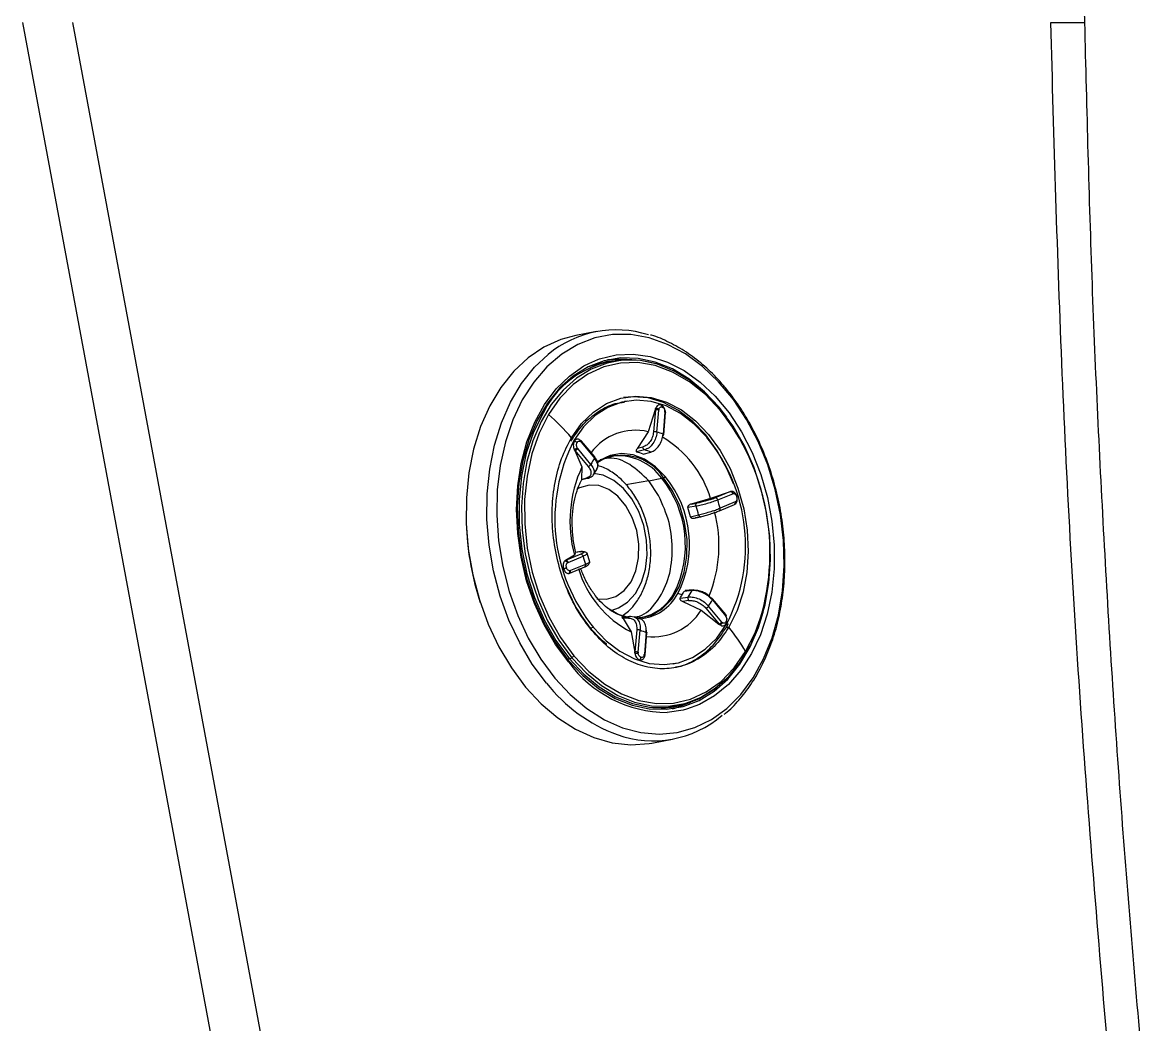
# Model space of a CAD drawing. Extents: x 400 to 501, y 484 to 634.
# Drawn here: x 406.534 to 411.379, y 544.406 to 548.739 of the extents above; entities that cross this region are included whole.
import ezdxf

# ---------------------------------------------------------------- set-up
doc = ezdxf.new("R2010")
doc.units = 0
doc.header["$MEASUREMENT"] = 0
doc.layers.add('DIM', color=3, linetype='Continuous')
doc.layers.add('GEOMETRY', color=3, linetype='Continuous', lineweight=25)

# ---------------------------------------------------------------- blocks, each defined once
blk = doc.blocks.new('2026 GRANDEE')
at = {"layer": 'GEOMETRY', "ltscale": 16}
for p, q in [((-43.8911, -48.1016), (-42.9154, -53.3418)), ((-42.7052, -53.3023), (-43.6735, -48.1016))]:
    blk.add_line(p, q, dxfattribs=at)
at = {"layer": 'GEOMETRY'}
for p, q in [((-41.4073, -49.4381), (-41.4973, -49.4548)), ((-41.4417, -49.5762), (-41.4015, -49.5588)), ((-41.337, -49.5642), (-41.3691, -49.5698)), ((-41.2747, -49.7387), (-41.287, -49.7407)), ((-41.1535, -49.7764), (-41.1848, -49.8714)), ((-41.153, -49.7763), (-41.1611, -49.872)), ((-41.1535, -49.7764), (-41.153, -49.7763)), ((-41.1463, -49.8732), (-41.1382, -49.7775)), ((-41.1118, -49.7864), (-41.1199, -49.8821)), ((-41.1168, -49.8844), (-41.1087, -49.7887)), ((-41.1115, -49.785), (-41.1114, -49.7866)), ((-41.1848, -49.8714), (-41.2306, -49.9428)), ((-41.5015, -49.9529), (-41.501, -49.9528)), ((-41.501, -49.9528), (-41.444, -50.0213)), ((-41.4322, -50.0124), (-41.4892, -49.9439)), ((-41.4734, -49.9173), (-41.4164, -49.9858)), ((-41.4157, -49.9804), (-41.4726, -49.9119)), ((-41.1999, -49.9499), (-41.2348, -49.9584)), ((-41.2306, -49.9428), (-41.2071, -49.9371)), ((-41.3456, -49.9776), (-41.3385, -49.9762)), ((-41.2053, -49.9684), (-41.1722, -49.9593)), ((-41.4707, -50.0229), (-41.4722, -50.0774)), ((-41.4212, -50.0583), (-41.4051, -50.0313)), ((-41.4722, -50.0774), (-41.4501, -50.0714)), ((-41.4479, -50.0731), (-41.472, -50.0796)), ((-41.1819, -50.0839), (-41.2805, -50.1006)), ((-41.182, -50.084), (-41.1257, -50.0726)), ((-41.1394, -50.1467), (-41.1819, -50.0839)), ((-40.8288, -50.1305), (-40.8939, -50.1577)), ((-40.8836, -50.1665), (-40.8185, -50.1393)), ((-40.8293, -50.1306), (-40.8288, -50.1305)), ((-40.8223, -50.1299), (-40.8264, -50.1298)), ((-40.8251, -50.1295), (-40.8259, -50.1297)), ((-40.9774, -50.1937), (-41.0132, -50.1995)), ((-40.9979, -50.1841), (-40.9738, -50.1802)), ((-40.808, -50.1748), (-40.8731, -50.202)), ((-41.0014, -50.2392), (-40.9663, -50.231)), ((-40.9841, -50.2452), (-40.9578, -50.2391)), ((-40.9564, -50.2388), (-40.98, -50.2443)), ((-40.8773, -50.2135), (-40.8764, -50.2132)), ((-41.475, -50.3898), (-41.4995, -50.3931)), ((-41.4772, -50.3901), (-41.499, -50.3931)), ((-41.5032, -50.4054), (-41.5419, -50.4278)), ((-41.5414, -50.4277), (-41.5419, -50.4278)), ((-41.4763, -50.4006), (-41.5414, -50.4277)), ((-41.5311, -50.4365), (-41.466, -50.4093)), ((-41.5001, -50.3962), (-41.5032, -50.4054)), ((-41.4364, -50.436), (-41.4483, -50.3962)), ((-41.5269, -50.4842), (-41.5285, -50.4845)), ((-41.5285, -50.4845), (-41.5273, -50.4843)), ((-41.5239, -50.4832), (-41.4588, -50.4561)), ((-41.4554, -50.4449), (-41.5205, -50.472)), ((-40.9941, -50.5582), (-41.0289, -50.5618)), ((-40.9891, -50.5548), (-41.0243, -50.5585)), ((-41.0465, -50.5915), (-41.0107, -50.5861)), ((-41.0096, -50.6014), (-41.0337, -50.605)), ((-40.8657, -50.6941), (-40.9227, -50.6255)), ((-40.9068, -50.5989), (-40.8498, -50.6675)), ((-40.8491, -50.6621), (-40.9061, -50.5935)), ((-41.339, -50.6462), (-41.3551, -50.637)), ((-40.9554, -50.6428), (-40.878, -50.7031)), ((-40.9344, -50.6344), (-40.8775, -50.703)), ((-40.8463, -50.6661), (-40.849, -50.6622)), ((-40.8775, -50.703), (-40.878, -50.7031)), ((-40.8477, -50.7187), (-40.8375, -50.7007)), ((-40.8353, -50.7164), (-40.8477, -50.7187)), ((-41.5253, -50.8534), (-41.5332, -50.8549)), ((-41.0909, -51.0641), (-41.0589, -51.0577)), ((-41.1692, -51.2175), (-41.0791, -51.2007))]:
    blk.add_line(p, q, dxfattribs=at)
at = {"layer": 'GEOMETRY', "color": 4, "ltscale": 16}
for p, q in [((-41.5015, -49.9529), (-41.4707, -50.0229)), ((-40.8293, -50.1306), (-40.9144, -50.1599)), ((-40.9144, -50.1599), (-40.9979, -50.1841)), ((-40.8764, -50.2132), (-40.8113, -50.186)), ((-41.0337, -50.605), (-40.9555, -50.6428)), ((-41.2955, -50.673), (-41.2611, -50.6695)), ((-41.27, -50.6771), (-41.2932, -50.6794)), ((-41.2932, -50.6794), (-41.2584, -50.7369)), ((-41.2611, -50.6695), (-41.2446, -50.6722)), ((-41.2207, -50.6799), (-41.2452, -50.6716)), ((-41.2157, -50.6751), (-41.2307, -50.6769)), ((-41.4207, -50.718), (-41.4331, -50.7205)), ((-41.2339, -50.728), (-41.242, -50.8237)), ((-41.2273, -50.8249), (-41.2191, -50.7292)), ((-41.2584, -50.7369), (-41.2425, -50.8238)), ((-41.1927, -50.7381), (-41.2008, -50.8338)), ((-41.1977, -50.8361), (-41.1896, -50.7404)), ((-41.242, -50.8237), (-41.2425, -50.8238)), ((-41.1984, -50.8408), (-41.1977, -50.8361)), ((-41.0758, -50.8751), (-41.0636, -50.8725))]:
    blk.add_line(p, q, dxfattribs=at)
at = {"layer": 'GEOMETRY', "color": 4, "ltscale": 16, "flags": 128}
for points in [[(-41.4973, -49.4548), (-41.5625, -49.4722), (-41.6355, -49.5052), (-41.7037, -49.5512), (-41.7661, -49.6097), (-41.8216, -49.6796), (-41.8695, -49.7599), (-41.9089, -49.8492), (-41.9392, -49.9462), (-41.9599, -50.0494), (-41.9708, -50.1571), (-41.9716, -50.2676), (-41.9624, -50.3793), (-41.9432, -50.4902), (-41.9144, -50.5987), (-41.8765, -50.703), (-41.8299, -50.8016), (-41.7756, -50.8928), (-41.7143, -50.9753)], [(-41.5885, -50.9365), (-41.5215, -51.0082), (-41.4496, -51.0686), (-41.3739, -51.1166), (-41.2956, -51.1514), (-41.2161, -51.1724), (-41.1366, -51.1794), (-41.0584, -51.1722), (-40.9828, -51.1509), (-40.9111, -51.1159), (-40.8444, -51.0677), (-40.7838, -51.0071), (-40.7304, -50.9352), (-40.685, -50.8531), (-40.6483, -50.7621), (-40.621, -50.6638), (-40.6034, -50.5598), (-40.596, -50.4517), (-40.5987, -50.3414), (-40.6117, -50.2307), (-40.6346, -50.1213), (-40.667, -50.0151), (-40.7085, -49.9138), (-40.7584, -49.8191), (-40.8158, -49.7326), (-40.8798, -49.6556), (-40.9493, -49.5894), (-41.0233, -49.5351), (-41.1004, -49.4936), (-41.1795, -49.4656), (-41.2592, -49.4516), (-41.3382, -49.4517), (-41.4153, -49.466), (-41.4891, -49.4942), (-41.5584, -49.5359), (-41.6222, -49.5904), (-41.6793, -49.6568), (-41.7288, -49.7339), (-41.77, -49.8206), (-41.802, -49.9155), (-41.8245, -50.0168), (-41.837, -50.1231), (-41.8394, -50.2325), (-41.8315, -50.3433), (-41.8136, -50.4536), (-41.7858, -50.5616), (-41.7488, -50.6655), (-41.703, -50.7637), (-41.6493, -50.8545), (-41.5885, -50.9365)], [(-40.8446, -49.8078), (-40.8777, -49.7651), (-40.9406, -49.6983), (-41.0083, -49.6428), (-41.0797, -49.5998), (-41.1534, -49.5701), (-41.2281, -49.5542), (-41.3023, -49.5525), (-41.3746, -49.5649), (-41.4438, -49.5912), (-41.5085, -49.6309), (-41.5675, -49.6833), (-41.6198, -49.7474), (-41.6643, -49.8221), (-41.7002, -49.9058), (-41.7269, -49.9972), (-41.7438, -50.0944), (-41.7507, -50.1956), (-41.7473, -50.2991), (-41.7339, -50.4027), (-41.7106, -50.5047), (-41.6778, -50.6031), (-41.6362, -50.6961), (-41.5866, -50.7819), (-41.5298, -50.859), (-41.467, -50.9258), (-41.3992, -50.9813), (-41.3278, -51.0242), (-41.2541, -51.0539), (-41.1795, -51.0698), (-41.1053, -51.0716), (-41.0329, -51.0592), (-40.9637, -51.0329), (-40.899, -50.9932), (-40.84, -50.9408), (-40.7878, -50.8767), (-40.7433, -50.802), (-40.7073, -50.7182), (-40.6867, -50.6512)], [(-41.4015, -49.5588), (-41.3944, -49.5563), (-41.3232, -49.539), (-41.2497, -49.5355), (-41.1752, -49.5459), (-41.1011, -49.5699), (-41.0287, -49.607), (-40.9592, -49.6568), (-40.894, -49.7182), (-40.8342, -49.7902), (-40.7808, -49.8715), (-40.7349, -49.9606), (-40.6971, -50.0559), (-40.6683, -50.1558), (-40.6488, -50.2585), (-40.6392, -50.362), (-40.6394, -50.4647), (-40.6496, -50.5646), (-40.6696, -50.66), (-40.6989, -50.7492), (-40.7371, -50.8305), (-40.7835, -50.9025), (-40.8372, -50.964), (-40.8973, -51.0138), (-40.9628, -51.0511), (-41.0187, -51.0715)], [(-40.8727, -49.7787), (-40.9366, -49.7111), (-41.0056, -49.6557), (-41.0784, -49.6136), (-41.1534, -49.5857), (-41.2291, -49.5725), (-41.304, -49.5743), (-41.3766, -49.591), (-41.4454, -49.6224), (-41.5089, -49.6678), (-41.5659, -49.7262), (-41.6153, -49.7965)], [(-41.5161, -49.8973), (-41.4724, -49.836), (-41.4214, -49.7863), (-41.3643, -49.7495), (-41.3026, -49.7264), (-41.2378, -49.7175), (-41.1714, -49.7232), (-41.1051, -49.7433), (-41.0406, -49.7772), (-40.9794, -49.8242), (-40.9231, -49.883), (-40.8729, -49.9523), (-40.8302, -50.0303), (-40.7961, -50.1151), (-40.7712, -50.2047), (-40.7564, -50.2967), (-40.7518, -50.389), (-40.7577, -50.4793), (-40.7739, -50.5654), (-40.8, -50.645), (-40.8353, -50.7164)], [(-40.9304, -49.8956), (-40.9851, -49.8385), (-41.0445, -49.793), (-41.1071, -49.76), (-41.1714, -49.7406), (-41.2358, -49.7351), (-41.2987, -49.7436), (-41.3585, -49.7661), (-41.4139, -49.8018), (-41.4634, -49.85), (-41.5058, -49.9094)], [(-41.6153, -49.7965), (-41.656, -49.8772), (-41.6871, -49.9668), (-41.7082, -50.0633), (-41.7187, -50.1648), (-41.7183, -50.2693), (-41.7073, -50.3745), (-41.6856, -50.4785), (-41.6539, -50.579), (-41.6127, -50.674), (-41.5629, -50.7616), (-41.5054, -50.84)], [(-41.1094, -50.066), (-41.1527, -50.0225), (-41.2001, -49.9905), (-41.2499, -49.9713), (-41.3003, -49.9657), (-41.3492, -49.9737), (-41.3947, -49.9952), (-41.4045, -50.0019)], [(-41.3402, -50.6429), (-41.313, -50.6335), (-41.2732, -50.6079), (-41.2395, -50.5702), (-41.2134, -50.5221), (-41.1961, -50.4659), (-41.1885, -50.4043), (-41.1909, -50.3401), (-41.2031, -50.2763), (-41.2247, -50.2159), (-41.2546, -50.1617), (-41.2914, -50.1163), (-41.3334, -50.0818), (-41.3786, -50.0598), (-41.4209, -50.0514)], [(-41.4061, -50.5941), (-41.3645, -50.596), (-41.3239, -50.5838), (-41.2879, -50.558), (-41.2585, -50.5201), (-41.2375, -50.4722), (-41.2261, -50.4171), (-41.2249, -50.3581), (-41.234, -50.2986), (-41.2529, -50.242), (-41.2805, -50.1916), (-41.3152, -50.1503), (-41.3549, -50.1206), (-41.3974, -50.1042), (-41.4402, -50.102), (-41.4402, -50.102)], [(-41.1927, -50.7381), (-41.1914, -50.7387), (-41.1904, -50.7392), (-41.1898, -50.7398), (-41.1896, -50.7403), (-41.1896, -50.7404)], [(-41.5054, -50.84), (-41.4415, -50.9075), (-41.3725, -50.9629), (-41.2998, -51.005), (-41.2248, -51.033), (-41.149, -51.0462), (-41.0741, -51.0444), (-41.0016, -51.0276), (-40.9328, -50.9962), (-40.8693, -50.9508), (-40.8122, -50.8924), (-40.7629, -50.8221)], [(-41.2006, -50.8377), (-41.1993, -50.8374), (-41.1984, -50.837), (-41.1979, -50.8365), (-41.1977, -50.836), (-41.1979, -50.8355), (-41.1986, -50.8349), (-41.1995, -50.8344), (-41.2008, -50.8338)]]:
    blk.add_lwpolyline(points, dxfattribs=at)
at = {"layer": 'GEOMETRY', "flags": 128}
for points in [[(-41.6242, -50.9585), (-41.6855, -50.8761), (-41.7399, -50.7848), (-41.7864, -50.6863), (-41.8244, -50.5819), (-41.8532, -50.4734), (-41.8723, -50.3625), (-41.8816, -50.2509), (-41.8808, -50.1404), (-41.8699, -50.0327), (-41.8491, -49.9295), (-41.8188, -49.8325), (-41.7794, -49.7431), (-41.7316, -49.6628), (-41.676, -49.5929), (-41.6173, -49.5374)], [(-41.3118, -49.5645), (-41.3621, -49.5745), (-41.4302, -49.6004), (-41.4939, -49.6396), (-41.552, -49.6912), (-41.6035, -49.7543), (-41.6473, -49.8278), (-41.6826, -49.9103), (-41.7089, -50.0002), (-41.7256, -50.0959), (-41.7323, -50.1956), (-41.7291, -50.2974), (-41.7158, -50.3995), (-41.6929, -50.4999), (-41.6606, -50.5968), (-41.6197, -50.6883), (-41.5708, -50.7728), (-41.5149, -50.8487)], [(-41.2759, -49.5587), (-41.3343, -49.5584), (-41.3602, -49.5612)], [(-40.8729, -49.7717), (-40.9347, -49.7059), (-41.0015, -49.6513), (-41.0717, -49.609), (-41.1443, -49.5797), (-41.2178, -49.5641), (-41.2909, -49.5624), (-41.3118, -49.5645)], [(-41.5282, -50.8682), (-41.5849, -50.7914), (-41.6347, -50.706), (-41.6767, -50.6136), (-41.71, -50.5157), (-41.7342, -50.4142), (-41.7488, -50.3109), (-41.7535, -50.2075), (-41.7483, -50.106), (-41.7332, -50.0081), (-41.7085, -49.9156), (-41.6747, -49.8302), (-41.6323, -49.7534), (-41.5821, -49.6865), (-41.5251, -49.6307), (-41.4621, -49.587), (-41.4417, -49.5762)], [(-41.4408, -49.5897), (-41.4037, -49.5775), (-41.3691, -49.5698)], [(-40.8158, -50.0966), (-40.8427, -50.0326), (-40.8853, -49.9546), (-40.9355, -49.8853), (-40.9918, -49.8265), (-41.053, -49.7795), (-41.1176, -49.7456), (-41.1838, -49.7255), (-41.2502, -49.7199), (-41.2907, -49.7236)], [(-41.6388, -49.7907), (-41.6799, -49.8732), (-41.7114, -49.9645), (-41.7326, -50.0629), (-41.743, -50.1663), (-41.7425, -50.2727), (-41.731, -50.3798), (-41.7089, -50.4856), (-41.6765, -50.5878), (-41.6345, -50.6845), (-41.5837, -50.7736), (-41.5253, -50.8534)], [(-41.1118, -49.7864), (-41.1105, -49.787), (-41.1095, -49.7875), (-41.1089, -49.7881), (-41.1087, -49.7886), (-41.1087, -49.7887)], [(-41.0053, -51.0397), (-40.9576, -51.02), (-40.8939, -50.9808), (-40.8357, -50.9292), (-40.7843, -50.8661), (-40.7405, -50.7926), (-40.7051, -50.7101), (-40.6789, -50.6202), (-40.6622, -50.5245), (-40.6554, -50.4248), (-40.6587, -50.323), (-40.6719, -50.2209), (-40.6949, -50.1205), (-40.7271, -50.0236), (-40.7681, -49.9321), (-40.817, -49.8476), (-40.8729, -49.7717)], [(-41.1197, -49.886), (-41.1184, -49.8857), (-41.1175, -49.8853), (-41.117, -49.8848), (-41.1168, -49.8843), (-41.117, -49.8838), (-41.1177, -49.8832), (-41.1186, -49.8827), (-41.1199, -49.8821)], [(-41.2295, -50.6774), (-41.219, -50.6767), (-41.1683, -50.6639), (-41.122, -50.6362), (-41.0822, -50.595), (-41.0505, -50.5418), (-41.0284, -50.4792), (-41.0169, -50.4098), (-41.0163, -50.3367), (-41.0268, -50.263), (-41.048, -50.192), (-41.0787, -50.1268), (-41.1179, -50.0702)], [(-41.4402, -50.102), (-41.4808, -50.1142), (-41.494, -50.1217)], [(-40.9068, -50.5989), (-40.9061, -50.5975), (-40.9057, -50.5962), (-40.9056, -50.595), (-40.9058, -50.594), (-40.9061, -50.5935)], [(-40.7629, -50.8221), (-40.7222, -50.7414), (-40.6982, -50.6761)], [(-41.4207, -50.718), (-41.366, -50.7751), (-41.3066, -50.8206), (-41.244, -50.8535), (-41.1798, -50.873), (-41.1154, -50.8785), (-41.0525, -50.8699), (-40.9926, -50.8475), (-40.9372, -50.8117), (-40.8877, -50.7636), (-40.8453, -50.7041)], [(-41.5253, -50.8534), (-41.463, -50.9196), (-41.3959, -50.9745), (-41.3252, -51.017), (-41.2523, -51.0465), (-41.1783, -51.0622), (-41.1049, -51.0639), (-41.0332, -51.0517), (-40.9647, -51.0256), (-40.9007, -50.9863), (-40.885, -50.9741)], [(-41.5149, -50.8487), (-41.453, -50.9145), (-41.3863, -50.9691), (-41.316, -51.0114), (-41.2434, -51.0407), (-41.1699, -51.0563), (-41.0969, -51.058), (-41.0257, -51.0459), (-41.0053, -51.0397)], [(-41.7143, -50.9753), (-41.6469, -51.0476), (-41.5746, -51.1088), (-41.4985, -51.1578), (-41.4198, -51.1938), (-41.3398, -51.2162), (-41.2596, -51.2248), (-41.1806, -51.2194), (-41.1692, -51.2175)], [(-41.0909, -51.0641), (-41.1369, -51.0703), (-41.1649, -51.0713)], [(-41.0795, -51.0688), (-41.065, -51.0652), (-40.9999, -51.0409)], [(-41.0187, -51.0715), (-41.0324, -51.0751), (-41.1025, -51.0854)]]:
    blk.add_lwpolyline(points, dxfattribs=at)
at = {"layer": 'GEOMETRY'}
for centre, radius, start, end in [((-41.3232, -49.8903), 0.4594, 72.2098, 129.8064), ((-41.2686, -49.9733), 0.4128, 72.486, 153.742), ((-42.3818, -50.6501), 1.1472, 41.013, 48.0789), ((-41.1483, -49.8104), 0.0344, 72.9197, 97.7906), ((-40.8789, -49.7753), 0.00701, 331.5201, 30.7503), ((-41.6477, -50.395), 0.9902, 343.5063, 38.4975), ((-41.2397, -50.1034), 0.2384, 76.6952, 143.4912), ((-41.1565, -49.9061), 0.0344, 72.9197, 97.7909), ((-41.2184, -50.1292), 0.2659, 68.2657, 74.2751), ((-41.5053, -50.3649), 0.7421, 332.7956, 39.225), ((-40.8458, -50.2487), 0.7421, 152.7956, 219.225), ((-41.7565, -50.1129), 0.3228, 38.4483, 39.0711), ((-41.5052, -49.9361), 0.0172, 284.3109, 308.3), ((-41.507, -49.9327), 0.021, 306.1665, 327.821), ((-41.4747, -49.9136), 0.00264, 29.0756, 91.7539), ((-41.4779, -49.9138), 0.00569, 322.0926, 14.8087), ((-41.2577, -50.166), 0.2237, 67.5174, 75.0234), ((-41.1126, -50.1849), 0.3632, 146.7579, 151.6393), ((-41.4202, -49.9826), 0.005, 319.3256, 25.4428), ((-41.2962, -50.1867), 0.2131, 33.1449, 120.1771), ((-41.3154, -50.2085), 0.2334, 35.6089, 95.6592), ((-41.2912, -50.1733), 0.2222, 67.2555, 75.2853), ((-40.9597, -50.259), 0.5629, 155.2033, 195.0792), ((-41.4483, -50.0047), 0.0172, 284.3102, 308.3002), ((-41.45, -50.0012), 0.021, 306.1665, 327.821), ((-41.1347, -50.0297), 0.0439, 281.9026, 292.6181), ((-41.4715, -50.3596), 0.4662, 332.983, 39.0376), ((-40.8291, -50.1413), 0.0108, 10.7144, 88.2399), ((-41.4748, -50.3619), 0.5251, 14.4343, 18.6833), ((-40.8942, -50.1685), 0.0108, 10.7141, 88.2411), ((-41.4766, -50.3621), 0.6244, 14.8581, 18.2595), ((-40.8159, -50.1785), 0.0088, 301.6595, 24.9367), ((-41.5068, -50.3679), 0.5215, 14.2859, 18.8317), ((-41.4477, -50.3643), 0.5697, 337.5829, 14.9509), ((-40.8811, -50.2057), 0.0088, 301.6594, 24.9369), ((-40.7181, -50.2216), 1.2543, 183.089, 198.0491), ((-41.5417, -50.4385), 0.0108, 10.7144, 88.2399), ((-41.4766, -50.4114), 0.0108, 10.7141, 88.2413), ((-40.8625, -50.2492), 0.6244, 194.8581, 198.2595), ((-41.5285, -50.4757), 0.0088, 301.6595, 24.9368), ((-41.0509, -50.3328), 0.4542, 196.6404, 242.8217), ((-41.4609, -50.451), 0.00553, 292.9025, 317.2706), ((-41.465, -50.4485), 0.0102, 322.5066, 20.7453), ((-41.2549, -50.4727), 0.2062, 280.9494, 332.6078), ((-41.1578, -50.9423), 0.3846, 71.7527, 74.6886), ((-41.2903, -50.4264), 0.2944, 325.8873, 329.2153), ((-41.306, -50.417), 0.3127, 329.2147, 332.4115), ((-41.2645, -50.4159), 0.3055, 326.1498, 332.2474), ((-40.9387, -50.6178), 0.0172, 284.3101, 308.3002), ((-40.9404, -50.6143), 0.021, 306.1665, 327.821), ((-41.2265, -50.4264), 0.3632, 326.7579, 331.6393), ((-40.9085, -50.596), 0.00348, 45.9478, 107.4849), ((-41.2195, -50.4529), 0.2286, 234.4789, 258.0728), ((-41.1619, -50.5152), 0.2427, 263.1302, 328.2709), ((-40.8536, -50.6642), 0.005, 319.3258, 25.4426), ((-40.8817, -50.6863), 0.0172, 284.3109, 308.3), ((-40.8835, -50.6829), 0.021, 306.1665, 327.821), ((-41.1055, -50.9254), 0.3415, 40.3844, 40.9842), ((-41.5025, -51.2512), 0.8551, 30.1203, 38.7172), ((-41.0982, -50.5512), 0.5342, 216.392, 269.5314), ((-41.532, -50.8246), 0.0295, 283.1896, 305.4456), ((-41.5386, -50.8134), 0.0425, 303.9351, 321.3544), ((-41.1636, -50.7471), 0.4607, 250.3372, 310.4967)]:
    blk.add_arc(centre, radius, start, end, dxfattribs=at)
at = {"layer": 'GEOMETRY', "color": 4, "ltscale": 16}
for centre, radius, start, end in [((-41.3578, -50.2945), 0.4634, 16.8913, 59.5251), ((-41.4829, -50.3619), 0.4596, 333.4162, 38.9963), ((-41.1431, -50.0091), 0.0661, 292.4413, 300.5892), ((-41.2377, -50.4757), 0.2051, 274.3741, 332.2092), ((-41.2292, -50.7621), 0.0344, 72.9197, 97.791), ((-41.1206, -50.4822), 0.2659, 248.2657, 254.2751), ((-41.2374, -50.8578), 0.0344, 72.9197, 97.7906), ((-41.0767, -50.5276), 0.6967, 218.2068, 249.6864)]:
    blk.add_arc(centre, radius, start, end, dxfattribs=at)
at = {"layer": 'GEOMETRY', "ltscale": 16}
for points, knots in [([(-39.297, -43.0724), (-39.3142, -43.6311), (-39.3485, -44.7484), (-39.3485, -46.4257), (-39.3142, -47.5429), (-39.297, -48.1016)], [0, 0, 0, 0, 0.33337, 0.666617, 1, 1, 1, 1]), ([(-39.1861, -52.6572), (-39.229, -52.151), (-39.3148, -51.138), (-39.4003, -49.6184), (-39.4286, -48.6076), (-39.4427, -48.1016)], [0, 0, 0, 0, 0.332788, 0.666, 1, 1, 1, 1]), ([(-39.4427, -48.1016), (-39.4232, -48.1016), (-39.3842, -48.1016), (-39.3412, -48.1016), (-39.3098, -48.1016), (-39.3013, -48.1016), (-39.297, -48.1016)], [0, 0, 0, 0, 0.24991, 0.499868, 0.749891, 1, 1, 1, 1]), ([(-39.297, -48.1016), (-39.2876, -48.4788), (-39.2688, -49.2327), (-39.2146, -50.3661), (-39.1431, -51.4995), (-39.0782, -52.2552), (-39.0457, -52.6327)], [0, 0, 0, 0, 0.2503809, 0.5005823, 0.7504889, 1, 1, 1, 1])]:
    blk.add_open_spline(points, degree=3, knots=knots, dxfattribs=at)
at = {"layer": 'GEOMETRY'}
for points, knots in [([(-40.8486, -49.6832), (-40.8596, -49.6704), (-40.8913, -49.6336), (-40.9477, -49.5799), (-41.0186, -49.5257), (-41.0931, -49.4842), (-41.1453, -49.4603), (-41.1725, -49.4539), (-41.1738, -49.4536)], [0, 0, 0, 0, 0.115985, 0.334581, 0.553219, 0.771481, 0.989041, 1, 1, 1, 1]), ([(-40.856, -51.093), (-40.8541, -51.0917), (-40.8308, -51.0747), (-40.7912, -51.0321), (-40.7386, -50.9653), (-40.6936, -50.8884), (-40.6561, -50.8037), (-40.6267, -50.7122), (-40.606, -50.6153), (-40.5941, -50.5142), (-40.5913, -50.4105), (-40.5974, -50.3055), (-40.6125, -50.2007), (-40.6364, -50.0975), (-40.6686, -49.9974), (-40.7088, -49.9017), (-40.7566, -49.8118), (-40.8039, -49.7391), (-40.8363, -49.6986), (-40.8486, -49.6832)], [0, 0, 0, 0, 0.005593, 0.068436, 0.131597, 0.195031, 0.258658, 0.322399, 0.386196, 0.450005, 0.513808, 0.577603, 0.641396, 0.705195, 0.769009, 0.832847, 0.896719, 0.960629, 1, 1, 1, 1]), ([(-41.5183, -49.9115), (-41.501, -49.886), (-41.4665, -49.835), (-41.4004, -49.7819), (-41.3397, -49.7499), (-41.3, -49.7451), (-41.2866, -49.7434)], [0, 0, 0, 0, 0.285012, 0.570025, 0.855037, 1, 1, 1, 1]), ([(-41.1288, -49.7558), (-41.1312, -49.7553), (-41.1359, -49.7542), (-41.1428, -49.757), (-41.1486, -49.7626), (-41.151, -49.7683), (-41.1522, -49.7712)], [0, 0, 0, 0, 0.2474, 0.49986, 0.75229, 1, 1, 1, 1]), ([(-41.1255, -49.7572), (-41.1275, -49.7564), (-41.1315, -49.7547), (-41.1357, -49.7551), (-41.1378, -49.7553)], [0, 0, 0, 0, 0.498377, 1, 1, 1, 1]), ([(-41.1115, -49.785), (-41.1117, -49.7817), (-41.1121, -49.775), (-41.1161, -49.766), (-41.1218, -49.759), (-41.1265, -49.7569), (-41.1288, -49.7558)], [0, 0, 0, 0, 0.247937, 0.500491, 0.75285, 1, 1, 1, 1]), ([(-41.1236, -49.7648), (-41.1235, -49.7637), (-41.1235, -49.7615), (-41.1245, -49.7586), (-41.1262, -49.7564), (-41.1279, -49.756), (-41.1288, -49.7558)], [0, 0, 0, 0, 0.221975, 0.471925, 0.737229, 1, 1, 1, 1]), ([(-41.1522, -49.7712), (-41.1525, -49.7721), (-41.153, -49.7738), (-41.1533, -49.7756), (-41.1535, -49.7764)], [0, 0, 0, 0, 0.5593303, 1, 1, 1, 1]), ([(-41.153, -49.7763), (-41.1529, -49.7753), (-41.1527, -49.7736), (-41.1523, -49.7719), (-41.1522, -49.7712)], [0, 0, 0, 0, 0.559953, 1, 1, 1, 1]), ([(-41.1377, -49.7743), (-41.1387, -49.7738), (-41.1402, -49.7729), (-41.1428, -49.7721), (-41.1449, -49.7716), (-41.147, -49.7712), (-41.1496, -49.7709), (-41.1512, -49.7711), (-41.1522, -49.7712)], [0, 0, 0, 0, 0.239809, 0.368586, 0.5, 0.631414, 0.760191, 1, 1, 1, 1]), ([(-41.1377, -49.7743), (-41.1378, -49.7749), (-41.1381, -49.7759), (-41.1382, -49.777), (-41.1382, -49.7775)], [0, 0, 0, 0, 0.559955, 1, 1, 1, 1]), ([(-41.1377, -49.7743), (-41.137, -49.7722), (-41.1356, -49.7682), (-41.1317, -49.7648), (-41.1275, -49.7637), (-41.1249, -49.7644), (-41.1236, -49.7648)], [0, 0, 0, 0, 0.283703, 0.562563, 0.780127, 1, 1, 1, 1]), ([(-41.1236, -49.7648), (-41.1219, -49.7655), (-41.1185, -49.7669), (-41.1148, -49.7719), (-41.1124, -49.7774), (-41.112, -49.7812), (-41.1118, -49.7831)], [0, 0, 0, 0, 0.278048, 0.555677, 0.775229, 1, 1, 1, 1]), ([(-41.1118, -49.7864), (-41.1118, -49.7858), (-41.1117, -49.7847), (-41.1117, -49.7836), (-41.1118, -49.7831)], [0, 0, 0, 0, 0.5599515, 1, 1, 1, 1]), ([(-41.1118, -49.7831), (-41.1109, -49.7832), (-41.1096, -49.7833), (-41.1088, -49.7836), (-41.1085, -49.7839), (-41.1087, -49.7842), (-41.1094, -49.7845), (-41.1107, -49.7848), (-41.1115, -49.785)], [0, 0, 0, 0, 0.239809, 0.368586, 0.5, 0.631414, 0.760191, 1, 1, 1, 1]), ([(-41.4794, -49.9077), (-41.4814, -49.9062), (-41.4855, -49.9031), (-41.4924, -49.9028), (-41.4989, -49.9056), (-41.5021, -49.91), (-41.5036, -49.9122)], [0, 0, 0, 0, 0.247937, 0.500491, 0.75285, 1, 1, 1, 1]), ([(-41.1611, -49.872), (-41.1624, -49.8794), (-41.1648, -49.8943), (-41.1758, -49.9147), (-41.1905, -49.9306), (-41.2016, -49.9349), (-41.2071, -49.9371)], [0, 0, 0, 0, 0.249705, 0.50014, 0.750517, 1, 1, 1, 1]), ([(-41.1463, -49.8732), (-41.1478, -49.882), (-41.1506, -49.8995), (-41.1633, -49.9236), (-41.1803, -49.9423), (-41.1933, -49.9474), (-41.1999, -49.9499)], [0, 0, 0, 0, 0.25003, 0.500035, 0.750022, 1, 1, 1, 1]), ([(-41.1722, -49.9593), (-41.166, -49.9567), (-41.1536, -49.9514), (-41.1369, -49.9325), (-41.1242, -49.9085), (-41.1214, -49.8909), (-41.1199, -49.8821)], [0, 0, 0, 0, 0.249978, 0.499965, 0.74997, 1, 1, 1, 1]), ([(-41.5036, -49.9122), (-41.5049, -49.9147), (-41.5074, -49.9198), (-41.5084, -49.9297), (-41.5074, -49.9399), (-41.505, -49.9458), (-41.5039, -49.9487)], [0, 0, 0, 0, 0.2474, 0.49986, 0.75229, 1, 1, 1, 1]), ([(-41.491, -49.9413), (-41.4918, -49.942), (-41.493, -49.9432), (-41.4952, -49.9448), (-41.497, -49.9459), (-41.4989, -49.9469), (-41.5013, -49.948), (-41.5029, -49.9484), (-41.5039, -49.9487)], [0, 0, 0, 0, 0.2398087, 0.3685865, 0.5, 0.6314135, 0.7601913, 1, 1, 1, 1]), ([(-41.5039, -49.9487), (-41.5035, -49.9495), (-41.5027, -49.951), (-41.5019, -49.9523), (-41.5015, -49.9529)], [0, 0, 0, 0, 0.55933, 1, 1, 1, 1]), ([(-41.501, -49.9528), (-41.5016, -49.9521), (-41.5026, -49.9508), (-41.5035, -49.9493), (-41.5039, -49.9487)], [0, 0, 0, 0, 0.559953, 1, 1, 1, 1]), ([(-41.5036, -49.9122), (-41.5025, -49.9123), (-41.5003, -49.9125), (-41.4968, -49.9139), (-41.4937, -49.9159), (-41.4922, -49.9175), (-41.4915, -49.9182)], [0, 0, 0, 0, 0.262772, 0.528076, 0.778025, 1, 1, 1, 1]), ([(-41.491, -49.9413), (-41.492, -49.9392), (-41.494, -49.935), (-41.4946, -49.9282), (-41.4938, -49.9224), (-41.4923, -49.9196), (-41.4915, -49.9182)], [0, 0, 0, 0, 0.283703, 0.562563, 0.780127, 1, 1, 1, 1]), ([(-41.4915, -49.9182), (-41.4904, -49.9167), (-41.4882, -49.9135), (-41.4837, -49.912), (-41.4793, -49.9125), (-41.4767, -49.9143), (-41.4755, -49.9152)], [0, 0, 0, 0, 0.278048, 0.555677, 0.775229, 1, 1, 1, 1]), ([(-41.491, -49.9413), (-41.4907, -49.9418), (-41.4901, -49.9427), (-41.4895, -49.9435), (-41.4892, -49.9439)], [0, 0, 0, 0, 0.559955, 1, 1, 1, 1]), ([(-41.4794, -49.9077), (-41.4786, -49.9077), (-41.4773, -49.9076), (-41.476, -49.9083), (-41.4756, -49.909), (-41.4754, -49.9093)], [0, 0, 0, 0, 0.479704, 0.737082, 1, 1, 1, 1]), ([(-41.4754, -49.9093), (-41.4752, -49.9097), (-41.4748, -49.9104), (-41.4747, -49.9119), (-41.4749, -49.9135), (-41.4753, -49.9146), (-41.4755, -49.9152)], [0, 0, 0, 0, 0.262134, 0.519302, 0.766541, 1, 1, 1, 1]), ([(-41.4734, -49.9173), (-41.4737, -49.9169), (-41.4744, -49.9161), (-41.4751, -49.9155), (-41.4755, -49.9152)], [0, 0, 0, 0, 0.559951, 1, 1, 1, 1]), ([(-41.2306, -49.9428), (-41.232, -49.9445), (-41.2346, -49.9479), (-41.2364, -49.9521), (-41.2371, -49.9549), (-41.2369, -49.9566), (-41.2362, -49.9579), (-41.2353, -49.9582), (-41.2348, -49.9584)], [0, 0, 0, 0, 0.3010021, 0.5792741, 0.7076008, 0.8153201, 0.909388, 1, 1, 1, 1]), ([(-41.2038, -49.947), (-41.2043, -49.9463), (-41.2053, -49.9449), (-41.2063, -49.9424), (-41.2071, -49.9397), (-41.2071, -49.938), (-41.2071, -49.9371)], [0, 0, 0, 0, 0.25144, 0.502604, 0.751615, 1, 1, 1, 1]), ([(-41.1999, -49.9499), (-41.2006, -49.9496), (-41.202, -49.949), (-41.2032, -49.9477), (-41.2038, -49.947)], [0, 0, 0, 0, 0.498915, 1, 1, 1, 1]), ([(-41.4066, -50.0318), (-41.4047, -50.0287), (-41.4002, -50.0215), (-41.4032, -50.0047), (-41.412, -49.9921), (-41.4164, -49.9858)], [0, 0, 0, 0, 0.267172, 0.633568, 1, 1, 1, 1]), ([(-41.4065, -50.0332), (-41.4046, -50.0296), (-41.4007, -50.0225), (-41.401, -50.0088), (-41.4056, -49.9943), (-41.4125, -49.9849), (-41.4159, -49.9802)], [0, 0, 0, 0, 0.252481, 0.502979, 0.751287, 1, 1, 1, 1]), ([(-41.4028, -50.0032), (-41.3931, -49.9969), (-41.3729, -49.9836), (-41.3507, -49.9794), (-41.3392, -49.9772)], [0, 0, 0, 0, 0.481485, 1, 1, 1, 1]), ([(-41.444, -50.0213), (-41.4402, -50.0267), (-41.4327, -50.0375), (-41.4308, -50.0529), (-41.4361, -50.0654), (-41.4455, -50.0694), (-41.4501, -50.0714)], [0, 0, 0, 0, 0.249705, 0.50014, 0.750517, 1, 1, 1, 1]), ([(-41.4322, -50.0124), (-41.4279, -50.0187), (-41.4191, -50.0312), (-41.416, -50.0472), (-41.4202, -50.0541), (-41.4217, -50.0566)], [0, 0, 0, 0, 0.3872361, 0.7744347, 1, 1, 1, 1]), ([(-41.2925, -50.6638), (-41.2848, -50.6585), (-41.263, -50.6437), (-41.2337, -50.6081), (-41.2053, -50.5594), (-41.1853, -50.5027), (-41.174, -50.4407), (-41.172, -50.3754), (-41.1794, -50.3093), (-41.1959, -50.2447), (-41.2209, -50.1839), (-41.254, -50.1291), (-41.2939, -50.0819), (-41.3399, -50.0456), (-41.3769, -50.0242), (-41.3985, -50.0194), (-41.4024, -50.0186)], [0, 0, 0, 0, 0.040857, 0.115746, 0.192183, 0.269937, 0.348435, 0.427187, 0.506, 0.584908, 0.663998, 0.743361, 0.823049, 0.90286, 0.982172, 1, 1, 1, 1]), ([(-41.4722, -50.0774), (-41.4726, -50.0787), (-41.4733, -50.0811), (-41.4737, -50.0824), (-41.4736, -50.0825), (-41.4733, -50.0821), (-41.4728, -50.0812), (-41.4722, -50.0801), (-41.472, -50.0796)], [0, 0, 0, 0, 0.301002, 0.579274, 0.707601, 0.81532, 0.909388, 1, 1, 1, 1]), ([(-41.4391, -50.0707), (-41.4394, -50.0712), (-41.44, -50.0721), (-41.4417, -50.0735), (-41.4441, -50.0743), (-41.4467, -50.0738), (-41.4488, -50.0727), (-41.4497, -50.0718), (-41.4501, -50.0714)], [0, 0, 0, 0, 0.124762, 0.249393, 0.5, 0.750607, 0.875238, 1, 1, 1, 1]), ([(-41.4217, -50.0566), (-41.4224, -50.0586), (-41.4248, -50.0655), (-41.4332, -50.0685), (-41.4391, -50.0707)], [0, 0, 0, 0, 0.294492, 1, 1, 1, 1]), ([(-40.8262, -50.1298), (-40.8266, -50.1298), (-40.8277, -50.13), (-40.8287, -50.1304), (-40.8293, -50.1306)], [0, 0, 0, 0, 0.403194, 1, 1, 1, 1]), ([(-40.8288, -50.1305), (-40.8281, -50.1303), (-40.8269, -50.1298), (-40.8257, -50.1296), (-40.8251, -50.1295)], [0, 0, 0, 0, 0.559953, 1, 1, 1, 1]), ([(-40.8008, -50.1505), (-40.8019, -50.1474), (-40.8041, -50.1412), (-40.8101, -50.1341), (-40.8173, -50.1296), (-40.8225, -50.1296), (-40.8251, -50.1295)], [0, 0, 0, 0, 0.2474, 0.49986, 0.75229, 1, 1, 1, 1]), ([(-40.8162, -50.1387), (-40.8165, -50.1374), (-40.817, -50.1354), (-40.8183, -50.1332), (-40.8194, -50.1317), (-40.8208, -50.1306), (-40.8227, -50.1295), (-40.8242, -50.1295), (-40.8251, -50.1295)], [0, 0, 0, 0, 0.2398087, 0.3685865, 0.5, 0.6314135, 0.7601913, 1, 1, 1, 1]), ([(-40.8162, -50.1387), (-40.8167, -50.1388), (-40.8175, -50.1389), (-40.8182, -50.1392), (-40.8185, -50.1393)], [0, 0, 0, 0, 0.559955, 1, 1, 1, 1]), ([(-40.8162, -50.1387), (-40.8145, -50.1388), (-40.8111, -50.1389), (-40.8066, -50.1423), (-40.8033, -50.1469), (-40.8021, -50.1504), (-40.8016, -50.1522)], [0, 0, 0, 0, 0.283703, 0.562563, 0.780127, 1, 1, 1, 1]), ([(-40.9979, -50.1841), (-41.0002, -50.1848), (-41.0046, -50.1863), (-41.0092, -50.1897), (-41.0119, -50.1928), (-41.0132, -50.195), (-41.0137, -50.1974), (-41.0134, -50.1988), (-41.0132, -50.1995)], [0, 0, 0, 0, 0.301002, 0.579274, 0.707601, 0.81532, 0.909388, 1, 1, 1, 1]), ([(-40.9774, -50.1937), (-40.9775, -50.193), (-40.9779, -50.1916), (-40.9781, -50.1888), (-40.9777, -50.1854), (-40.9764, -50.1826), (-40.9751, -50.1809), (-40.9742, -50.1804), (-40.9738, -50.1802)], [0, 0, 0, 0, 0.124762, 0.249393, 0.5, 0.750607, 0.875238, 1, 1, 1, 1]), ([(-40.8836, -50.1665), (-40.8902, -50.169), (-40.9034, -50.1742), (-40.9291, -50.1825), (-40.9555, -50.1897), (-40.9701, -50.1923), (-40.9774, -50.1937)], [0, 0, 0, 0, 0.25003, 0.500035, 0.750022, 1, 1, 1, 1]), ([(-40.8939, -50.1577), (-40.8995, -50.1599), (-40.9107, -50.1642), (-40.9327, -50.1709), (-40.9552, -50.1767), (-40.9676, -50.179), (-40.9738, -50.1802)], [0, 0, 0, 0, 0.249705, 0.50014, 0.750517, 1, 1, 1, 1]), ([(-40.8088, -50.1843), (-40.8068, -50.1825), (-40.8027, -50.1788), (-40.7995, -50.1701), (-40.7985, -50.1602), (-40.8, -50.1537), (-40.8008, -50.1505)], [0, 0, 0, 0, 0.247937, 0.500491, 0.75285, 1, 1, 1, 1]), ([(-40.8058, -50.1736), (-40.8054, -50.1748), (-40.8047, -50.1766), (-40.8047, -50.1789), (-40.8049, -50.1806), (-40.8055, -50.182), (-40.8067, -50.1835), (-40.808, -50.184), (-40.8088, -50.1843)], [0, 0, 0, 0, 0.239809, 0.368586, 0.5, 0.631414, 0.760191, 1, 1, 1, 1]), ([(-40.808, -50.1748), (-40.8076, -50.1746), (-40.8068, -50.1743), (-40.8061, -50.1738), (-40.8058, -50.1736)], [0, 0, 0, 0, 0.559951, 1, 1, 1, 1]), ([(-40.8016, -50.1522), (-40.801, -50.1545), (-40.7999, -50.1591), (-40.8006, -50.1656), (-40.8027, -50.1706), (-40.8048, -50.1726), (-40.8058, -50.1736)], [0, 0, 0, 0, 0.278048, 0.555677, 0.775229, 1, 1, 1, 1]), ([(-40.8016, -50.1522), (-40.8009, -50.1519), (-40.7995, -50.1513), (-40.7987, -50.1506), (-40.7989, -50.1503), (-40.8002, -50.1504), (-40.8008, -50.1505)], [0, 0, 0, 0, 0.221975, 0.471925, 0.737229, 1, 1, 1, 1]), ([(-41.0014, -50.2392), (-41.0012, -50.2399), (-41.0007, -50.2413), (-40.9989, -50.243), (-40.9966, -50.2443), (-40.9926, -50.2455), (-40.9869, -50.246), (-40.9823, -50.2449), (-40.98, -50.2443)], [0, 0, 0, 0, 0.090564, 0.184611, 0.292331, 0.420669, 0.698928, 1, 1, 1, 1]), ([(-40.9663, -50.231), (-40.9591, -50.2292), (-40.9448, -50.2256), (-40.9186, -50.218), (-40.8928, -50.2097), (-40.8797, -50.2046), (-40.8731, -50.202)], [0, 0, 0, 0, 0.249978, 0.499965, 0.74997, 1, 1, 1, 1]), ([(-40.9663, -50.231), (-40.9658, -50.2323), (-40.9651, -50.2343), (-40.9635, -50.2364), (-40.9621, -50.2378), (-40.9606, -50.2387), (-40.9586, -50.2394), (-40.9573, -50.239), (-40.9564, -50.2388)], [0, 0, 0, 0, 0.23874, 0.367898, 0.499997, 0.632096, 0.761255, 1, 1, 1, 1]), ([(-40.9564, -50.2388), (-40.9503, -50.2373), (-40.9381, -50.2342), (-40.9159, -50.2275), (-40.8941, -50.2201), (-40.8829, -50.2157), (-40.8773, -50.2135)], [0, 0, 0, 0, 0.249744, 0.500213, 0.75056, 1, 1, 1, 1]), ([(-41.4772, -50.3901), (-41.4727, -50.3897), (-41.4636, -50.3888), (-41.4595, -50.3906), (-41.4631, -50.3946), (-41.4719, -50.3986), (-41.4763, -50.4006)], [0, 0, 0, 0, 0.2497434, 0.500213, 0.7505595, 1, 1, 1, 1]), ([(-41.4479, -50.3985), (-41.4485, -50.3972), (-41.4498, -50.3946), (-41.4553, -50.3917), (-41.4632, -50.3898), (-41.4702, -50.3899), (-41.4736, -50.3899)], [0, 0, 0, 0, 0.250905, 0.502233, 0.752297, 1, 1, 1, 1]), ([(-41.5448, -50.4297), (-41.5463, -50.4315), (-41.5495, -50.435), (-41.5521, -50.4436), (-41.5528, -50.4534), (-41.5512, -50.4599), (-41.5504, -50.4631)], [0, 0, 0, 0, 0.247937, 0.500491, 0.75285, 1, 1, 1, 1]), ([(-41.5448, -50.4297), (-41.5442, -50.4293), (-41.5431, -50.4285), (-41.5419, -50.428), (-41.5414, -50.4277)], [0, 0, 0, 0, 0.559954, 1, 1, 1, 1]), ([(-41.5419, -50.4278), (-41.5424, -50.4281), (-41.5434, -50.4286), (-41.5444, -50.4294), (-41.5448, -50.4297)], [0, 0, 0, 0, 0.560579, 1, 1, 1, 1]), ([(-41.5448, -50.4297), (-41.5438, -50.4297), (-41.5423, -50.4297), (-41.54, -50.4305), (-41.5383, -50.4315), (-41.5367, -50.4328), (-41.5348, -50.4348), (-41.5338, -50.4366), (-41.5332, -50.4377)], [0, 0, 0, 0, 0.2398087, 0.3685865, 0.5, 0.6314135, 0.7601913, 1, 1, 1, 1]), ([(-41.5375, -50.4591), (-41.5381, -50.4568), (-41.5392, -50.4522), (-41.5384, -50.4458), (-41.5364, -50.4407), (-41.5343, -50.4388), (-41.5332, -50.4377)], [0, 0, 0, 0, 0.278048, 0.555677, 0.775229, 1, 1, 1, 1]), ([(-41.5311, -50.4365), (-41.5315, -50.4367), (-41.5322, -50.437), (-41.5329, -50.4375), (-41.5332, -50.4377)], [0, 0, 0, 0, 0.559951, 1, 1, 1, 1]), ([(-41.448, -50.3984), (-41.4479, -50.3985), (-41.446, -50.399), (-41.4511, -50.4026), (-41.461, -50.4071), (-41.466, -50.4093)], [0, 0, 0, 0, 0.027106, 0.513529, 1, 1, 1, 1]), ([(-41.4573, -50.4549), (-41.454, -50.4531), (-41.4474, -50.4495), (-41.4408, -50.4436), (-41.437, -50.4382), (-41.4372, -50.4354), (-41.4374, -50.434)], [0, 0, 0, 0, 0.24582, 0.494436, 0.746375, 1, 1, 1, 1]), ([(-41.4554, -50.4449), (-41.4504, -50.4426), (-41.4405, -50.4381), (-41.4355, -50.4344), (-41.4373, -50.434), (-41.4375, -50.434)], [0, 0, 0, 0, 0.48212, 0.964193, 1, 1, 1, 1]), ([(-41.5504, -50.4631), (-41.5493, -50.4629), (-41.5471, -50.4623), (-41.5433, -50.4612), (-41.54, -50.4601), (-41.5383, -50.4595), (-41.5375, -50.4591)], [0, 0, 0, 0, 0.262771, 0.528075, 0.778025, 1, 1, 1, 1]), ([(-41.5504, -50.4631), (-41.5493, -50.4662), (-41.5471, -50.4724), (-41.5414, -50.4795), (-41.5348, -50.4841), (-41.5306, -50.4844), (-41.5285, -50.4845)], [0, 0, 0, 0, 0.2474, 0.49986, 0.75229, 1, 1, 1, 1]), ([(-41.5228, -50.4726), (-41.5246, -50.4726), (-41.528, -50.4725), (-41.5325, -50.469), (-41.5358, -50.4644), (-41.5369, -50.4609), (-41.5375, -50.4591)], [0, 0, 0, 0, 0.283703, 0.562563, 0.780127, 1, 1, 1, 1]), ([(-41.5285, -50.4845), (-41.5278, -50.4843), (-41.5265, -50.4838), (-41.5254, -50.4827), (-41.5248, -50.482)], [0, 0, 0, 0, 0.4823505, 1, 1, 1, 1]), ([(-41.527, -50.4842), (-41.5261, -50.484), (-41.5243, -50.4835), (-41.5228, -50.4825), (-41.522, -50.4819)], [0, 0, 0, 0, 0.491086, 1, 1, 1, 1]), ([(-41.5248, -50.4835), (-41.5254, -50.4838), (-41.5261, -50.4841), (-41.5269, -50.4842), (-41.5269, -50.4842)], [0, 0, 0, 0, 0.96749, 1, 1, 1, 1]), ([(-41.5248, -50.482), (-41.5244, -50.4814), (-41.5236, -50.4801), (-41.5229, -50.4777), (-41.5226, -50.4751), (-41.5228, -50.4735), (-41.5228, -50.4726)], [0, 0, 0, 0, 0.259617, 0.517928, 0.766865, 1, 1, 1, 1]), ([(-41.5228, -50.4726), (-41.5224, -50.4726), (-41.5216, -50.4724), (-41.5209, -50.4722), (-41.5205, -50.472)], [0, 0, 0, 0, 0.559955, 1, 1, 1, 1]), ([(-41.354, -50.6377), (-41.3544, -50.6374), (-41.3628, -50.6325), (-41.3837, -50.6142), (-41.4136, -50.581), (-41.4424, -50.5374), (-41.4638, -50.4974), (-41.4731, -50.4708), (-41.4758, -50.4632)], [0, 0, 0, 0, 0.012851, 0.241123, 0.463832, 0.686359, 0.910179, 1, 1, 1, 1]), ([(-41.4331, -50.7205), (-41.454, -50.693), (-41.4958, -50.6382), (-41.5258, -50.5709), (-41.5408, -50.5373)], [0, 0, 0, 0, 0.500645, 1, 1, 1, 1]), ([(-41.0107, -50.5861), (-41.0035, -50.5858), (-40.9891, -50.5851), (-40.9641, -50.5935), (-40.9402, -50.6073), (-40.9285, -50.6195), (-40.9227, -50.6255)], [0, 0, 0, 0, 0.249978, 0.499965, 0.74997, 1, 1, 1, 1]), ([(-40.9941, -50.5582), (-40.9938, -50.5577), (-40.9931, -50.5567), (-40.9915, -50.5554), (-40.9891, -50.5546), (-40.9865, -50.5551), (-40.9847, -50.5562), (-40.9839, -50.5571), (-40.9835, -50.5576)], [0, 0, 0, 0, 0.1247623, 0.2493929, 0.5, 0.7506073, 0.875238, 1, 1, 1, 1]), ([(-40.9096, -50.5927), (-40.9145, -50.5876), (-40.9244, -50.5772), (-40.9446, -50.5652), (-40.9656, -50.5576), (-40.9775, -50.5576), (-40.9835, -50.5576)], [0, 0, 0, 0, 0.249705, 0.50014, 0.750517, 1, 1, 1, 1]), ([(-41.0465, -50.5915), (-41.0468, -50.592), (-41.0474, -50.5931), (-41.0472, -50.5948), (-41.0462, -50.5967), (-41.044, -50.5993), (-41.04, -50.6024), (-41.0358, -50.6042), (-41.0337, -50.605)], [0, 0, 0, 0, 0.090563, 0.18461, 0.29233, 0.420668, 0.698931, 1, 1, 1, 1]), ([(-41.0107, -50.5861), (-41.0113, -50.5871), (-41.0121, -50.5887), (-41.0124, -50.5915), (-41.0124, -50.5937), (-41.0121, -50.5959), (-41.0113, -50.5987), (-41.0103, -50.6004), (-41.0096, -50.6014)], [0, 0, 0, 0, 0.23874, 0.367898, 0.499997, 0.632096, 0.761255, 1, 1, 1, 1]), ([(-41.2796, -50.6711), (-41.2903, -50.6688), (-41.3102, -50.6644), (-41.3299, -50.6519), (-41.339, -50.6462)], [0, 0, 0, 0, 0.541197, 1, 1, 1, 1]), ([(-40.848, -50.6701), (-40.8484, -50.6695), (-40.8489, -50.6686), (-40.8496, -50.6678), (-40.8498, -50.6675)], [0, 0, 0, 0, 0.559955, 1, 1, 1, 1]), ([(-40.848, -50.6701), (-40.8474, -50.6693), (-40.8465, -50.6682), (-40.8461, -50.667), (-40.8462, -50.6662), (-40.8466, -50.6656), (-40.8476, -50.6652), (-40.8489, -50.6653), (-40.8497, -50.6654)], [0, 0, 0, 0, 0.239809, 0.368586, 0.5, 0.631414, 0.760191, 1, 1, 1, 1]), ([(-40.848, -50.6701), (-40.847, -50.6722), (-40.845, -50.6764), (-40.8444, -50.6831), (-40.8453, -50.6889), (-40.8468, -50.6917), (-40.8475, -50.6931)], [0, 0, 0, 0, 0.283703, 0.562563, 0.780127, 1, 1, 1, 1]), ([(-40.8476, -50.7014), (-40.8464, -50.6989), (-40.8438, -50.6938), (-40.8432, -50.684), (-40.8441, -50.6763), (-40.8461, -50.6727), (-40.8464, -50.672)], [0, 0, 0, 0, 0.30425, 0.614723, 0.925158, 1, 1, 1, 1]), ([(-40.878, -50.7031), (-40.8773, -50.7038), (-40.876, -50.7049), (-40.8747, -50.7059), (-40.8741, -50.7063)], [0, 0, 0, 0, 0.560579, 1, 1, 1, 1]), ([(-40.8741, -50.7063), (-40.8748, -50.7058), (-40.8759, -50.7048), (-40.877, -50.7035), (-40.8775, -50.703)], [0, 0, 0, 0, 0.5599538, 1, 1, 1, 1]), ([(-40.8636, -50.6962), (-40.8641, -50.6973), (-40.8649, -50.699), (-40.8665, -50.7012), (-40.868, -50.7028), (-40.8696, -50.7041), (-40.8717, -50.7056), (-40.8732, -50.706), (-40.8741, -50.7063)], [0, 0, 0, 0, 0.239809, 0.368586, 0.5, 0.631414, 0.760191, 1, 1, 1, 1]), ([(-40.8741, -50.7063), (-40.8717, -50.7078), (-40.8667, -50.7107), (-40.8592, -50.7109), (-40.8523, -50.708), (-40.8492, -50.7036), (-40.8476, -50.7014)], [0, 0, 0, 0, 0.247937, 0.500491, 0.75285, 1, 1, 1, 1]), ([(-40.8657, -50.6941), (-40.8653, -50.6945), (-40.8647, -50.6952), (-40.8639, -50.6959), (-40.8636, -50.6962)], [0, 0, 0, 0, 0.5599515, 1, 1, 1, 1]), ([(-40.8475, -50.6931), (-40.8486, -50.6947), (-40.8508, -50.6978), (-40.8554, -50.6994), (-40.8598, -50.6988), (-40.8623, -50.697), (-40.8636, -50.6962)], [0, 0, 0, 0, 0.2780476, 0.5556769, 0.7752293, 1, 1, 1, 1]), ([(-40.8475, -50.6931), (-40.847, -50.6938), (-40.8458, -50.6955), (-40.8452, -50.6979), (-40.8456, -50.7002), (-40.847, -50.701), (-40.8476, -50.7014)], [0, 0, 0, 0, 0.221976, 0.471926, 0.73723, 1, 1, 1, 1])]:
    blk.add_open_spline(points, degree=3, knots=knots, dxfattribs=at)
for points in [[(-41.4284, -50.7306), (-41.4497, -50.7022), (-41.4924, -50.6455), (-41.5416, -50.543), (-41.5775, -50.4325), (-41.5977, -50.317), (-41.6019, -50.201), (-41.5894, -50.0894), (-41.5619, -49.9851), (-41.5314, -49.9265), (-41.5161, -49.8973)], [(-40.8353, -50.7164), (-40.8531, -50.7426), (-40.8887, -50.795), (-40.9567, -50.8507), (-41.0321, -50.8866), (-41.1133, -50.8999), (-41.1968, -50.8905), (-41.2794, -50.8584), (-41.3587, -50.8063), (-41.4051, -50.7558), (-41.4284, -50.7306)]]:
    blk.add_open_spline(points, degree=3, dxfattribs=at)
at = {"layer": 'GEOMETRY', "color": 4, "ltscale": 16}
for points, knots in [([(-41.1819, -50.0839), (-41.2083, -50.0581), (-41.2611, -50.0066), (-41.3382, -49.9787), (-41.3794, -49.9899), (-41.3917, -49.9932)], [0, 0, 0, 0, 0.412908, 0.825817, 1, 1, 1, 1]), ([(-41.4965, -50.3953), (-41.4989, -50.3863), (-41.5065, -50.357), (-41.5123, -50.3056), (-41.5136, -50.2444), (-41.5077, -50.1871), (-41.4962, -50.1368), (-41.4837, -50.1024), (-41.4757, -50.0876), (-41.4735, -50.0836)], [0, 0, 0, 0, 0.07772, 0.25169, 0.42514, 0.597178, 0.767417, 0.93615, 1, 1, 1, 1]), ([(-41.2423, -50.6725), (-41.2354, -50.6714), (-41.1989, -50.6657), (-41.145, -50.6108), (-41.0937, -50.5148), (-41.0749, -50.3921), (-41.0877, -50.2613), (-41.1222, -50.1849), (-41.1394, -50.1467)], [0, 0, 0, 0, 0.044212, 0.23537, 0.426527, 0.617685, 0.808842, 1, 1, 1, 1]), ([(-40.9068, -50.5989), (-40.9127, -50.5929), (-40.9243, -50.5808), (-40.9482, -50.567), (-40.9731, -50.5583), (-40.9871, -50.5582), (-40.9941, -50.5582)], [0, 0, 0, 0, 0.25003, 0.500035, 0.750022, 1, 1, 1, 1]), ([(-41.0096, -50.6014), (-41.0035, -50.6012), (-40.9913, -50.6006), (-40.9698, -50.6075), (-40.9493, -50.619), (-40.9394, -50.6293), (-40.9344, -50.6344)], [0, 0, 0, 0, 0.249743, 0.500213, 0.75056, 1, 1, 1, 1]), ([(-41.2955, -50.673), (-41.296, -50.6729), (-41.297, -50.6725), (-41.2978, -50.6724), (-41.2981, -50.6728), (-41.2978, -50.6738), (-41.2965, -50.6758), (-41.2943, -50.6782), (-41.2932, -50.6794)], [0, 0, 0, 0, 0.090563, 0.18461, 0.29233, 0.420668, 0.698931, 1, 1, 1, 1]), ([(-41.27, -50.6771), (-41.2699, -50.6764), (-41.2697, -50.6751), (-41.2687, -50.6727), (-41.2668, -50.6704), (-41.2645, -50.6693), (-41.2625, -50.6691), (-41.2616, -50.6694), (-41.2611, -50.6695)], [0, 0, 0, 0, 0.124762, 0.249392, 0.499998, 0.750607, 0.875238, 1, 1, 1, 1]), ([(-41.27, -50.6771), (-41.2647, -50.6774), (-41.254, -50.6779), (-41.2416, -50.6891), (-41.2339, -50.7063), (-41.2339, -50.7208), (-41.2339, -50.728)], [0, 0, 0, 0, 0.249733, 0.500209, 0.750558, 1, 1, 1, 1]), ([(-41.2446, -50.6722), (-41.244, -50.6723), (-41.2374, -50.6733), (-41.2281, -50.6841), (-41.2189, -50.7035), (-41.2191, -50.7206), (-41.2191, -50.7292)], [0, 0, 0, 0, 0.03007, 0.353354, 0.676661, 1, 1, 1, 1]), ([(-41.1927, -50.7381), (-41.1927, -50.7296), (-41.1926, -50.7125), (-41.2016, -50.6929), (-41.212, -50.6817), (-41.2197, -50.6809), (-41.2215, -50.6808)], [0, 0, 0, 0, 0.301876, 0.603723, 0.905548, 1, 1, 1, 1]), ([(-41.3637, -50.7903), (-41.3638, -50.7902), (-41.3892, -50.7731), (-41.4112, -50.7468), (-41.4331, -50.7205)], [0, 0, 0, 0, 0.003346, 1, 1, 1, 1]), ([(-41.1924, -50.7421), (-41.1919, -50.7344), (-41.1913, -50.7266), (-41.1936, -50.7209), (-41.1937, -50.7208)], [0, 0, 0, 0, 0.977305, 1, 1, 1, 1]), ([(-41.0668, -50.8886), (-41.0596, -50.8876), (-41.0255, -50.8829), (-40.9693, -50.8519), (-40.9011, -50.7976), (-40.8655, -50.745), (-40.8477, -50.7187)], [0, 0, 0, 0, 0.080954, 0.387302, 0.693651, 1, 1, 1, 1]), ([(-41.2425, -50.8238), (-41.2425, -50.8248), (-41.2424, -50.8265), (-41.2422, -50.8283), (-41.2421, -50.829)], [0, 0, 0, 0, 0.5605794, 1, 1, 1, 1]), ([(-41.2421, -50.829), (-41.2421, -50.828), (-41.2422, -50.8262), (-41.2421, -50.8245), (-41.242, -50.8237)], [0, 0, 0, 0, 0.559954, 1, 1, 1, 1]), ([(-41.2273, -50.8249), (-41.2273, -50.8255), (-41.2274, -50.8266), (-41.2273, -50.8277), (-41.2273, -50.8282)], [0, 0, 0, 0, 0.559951, 1, 1, 1, 1]), ([(-41.2421, -50.829), (-41.2411, -50.8289), (-41.2395, -50.8286), (-41.2368, -50.8284), (-41.2347, -50.8282), (-41.2326, -50.8282), (-41.2299, -50.8281), (-41.2283, -50.8282), (-41.2273, -50.8282)], [0, 0, 0, 0, 0.239809, 0.368586, 0.5, 0.631414, 0.760191, 1, 1, 1, 1]), ([(-41.2421, -50.829), (-41.2414, -50.8323), (-41.2401, -50.8388), (-41.2355, -50.8476), (-41.2295, -50.8546), (-41.2248, -50.8567), (-41.2225, -50.8578)], [0, 0, 0, 0, 0.247937, 0.500491, 0.75285, 1, 1, 1, 1]), ([(-41.2155, -50.8466), (-41.2172, -50.8458), (-41.2205, -50.8444), (-41.2243, -50.8395), (-41.2266, -50.8339), (-41.2271, -50.8301), (-41.2273, -50.8282)], [0, 0, 0, 0, 0.278048, 0.555677, 0.775229, 1, 1, 1, 1]), ([(-41.2225, -50.8578), (-41.2216, -50.8572), (-41.2197, -50.8562), (-41.2175, -50.8532), (-41.216, -50.8499), (-41.2157, -50.8476), (-41.2155, -50.8466)], [0, 0, 0, 0, 0.262771, 0.528075, 0.778025, 1, 1, 1, 1]), ([(-41.2225, -50.8578), (-41.2201, -50.8584), (-41.2156, -50.8595), (-41.2118, -50.8575), (-41.21, -50.8566)], [0, 0, 0, 0, 0.535378, 1, 1, 1, 1]), ([(-41.2014, -50.837), (-41.2021, -50.8391), (-41.2035, -50.8432), (-41.2074, -50.8465), (-41.2115, -50.8477), (-41.2142, -50.8469), (-41.2155, -50.8466)], [0, 0, 0, 0, 0.283703, 0.562563, 0.780127, 1, 1, 1, 1]), ([(-41.2103, -50.857), (-41.2089, -50.8561), (-41.2061, -50.8544), (-41.2027, -50.8505), (-41.1999, -50.8459), (-41.1989, -50.8425), (-41.1984, -50.8408)], [0, 0, 0, 0, 0.255851, 0.508278, 0.756157, 1, 1, 1, 1]), ([(-41.2014, -50.837), (-41.2012, -50.8365), (-41.201, -50.8354), (-41.2009, -50.8343), (-41.2008, -50.8338)], [0, 0, 0, 0, 0.559955, 1, 1, 1, 1]), ([(-41.1985, -50.8407), (-41.1985, -50.8407), (-41.1984, -50.8403), (-41.1986, -50.8397), (-41.1993, -50.8385), (-41.2006, -50.8376), (-41.2014, -50.837)], [0, 0, 0, 0, 0.0632081, 0.3094223, 0.5506983, 1, 1, 1, 1])]:
    blk.add_open_spline(points, degree=3, knots=knots, dxfattribs=at)

msp = doc.modelspace()

# ---------------------------------------------------------------- block references
at = {"layer": 'DIM'}
msp.add_blockref('2026 GRANDEE', (450.4248, 596.8403), dxfattribs=at)

doc.saveas('drawing.dxf')
